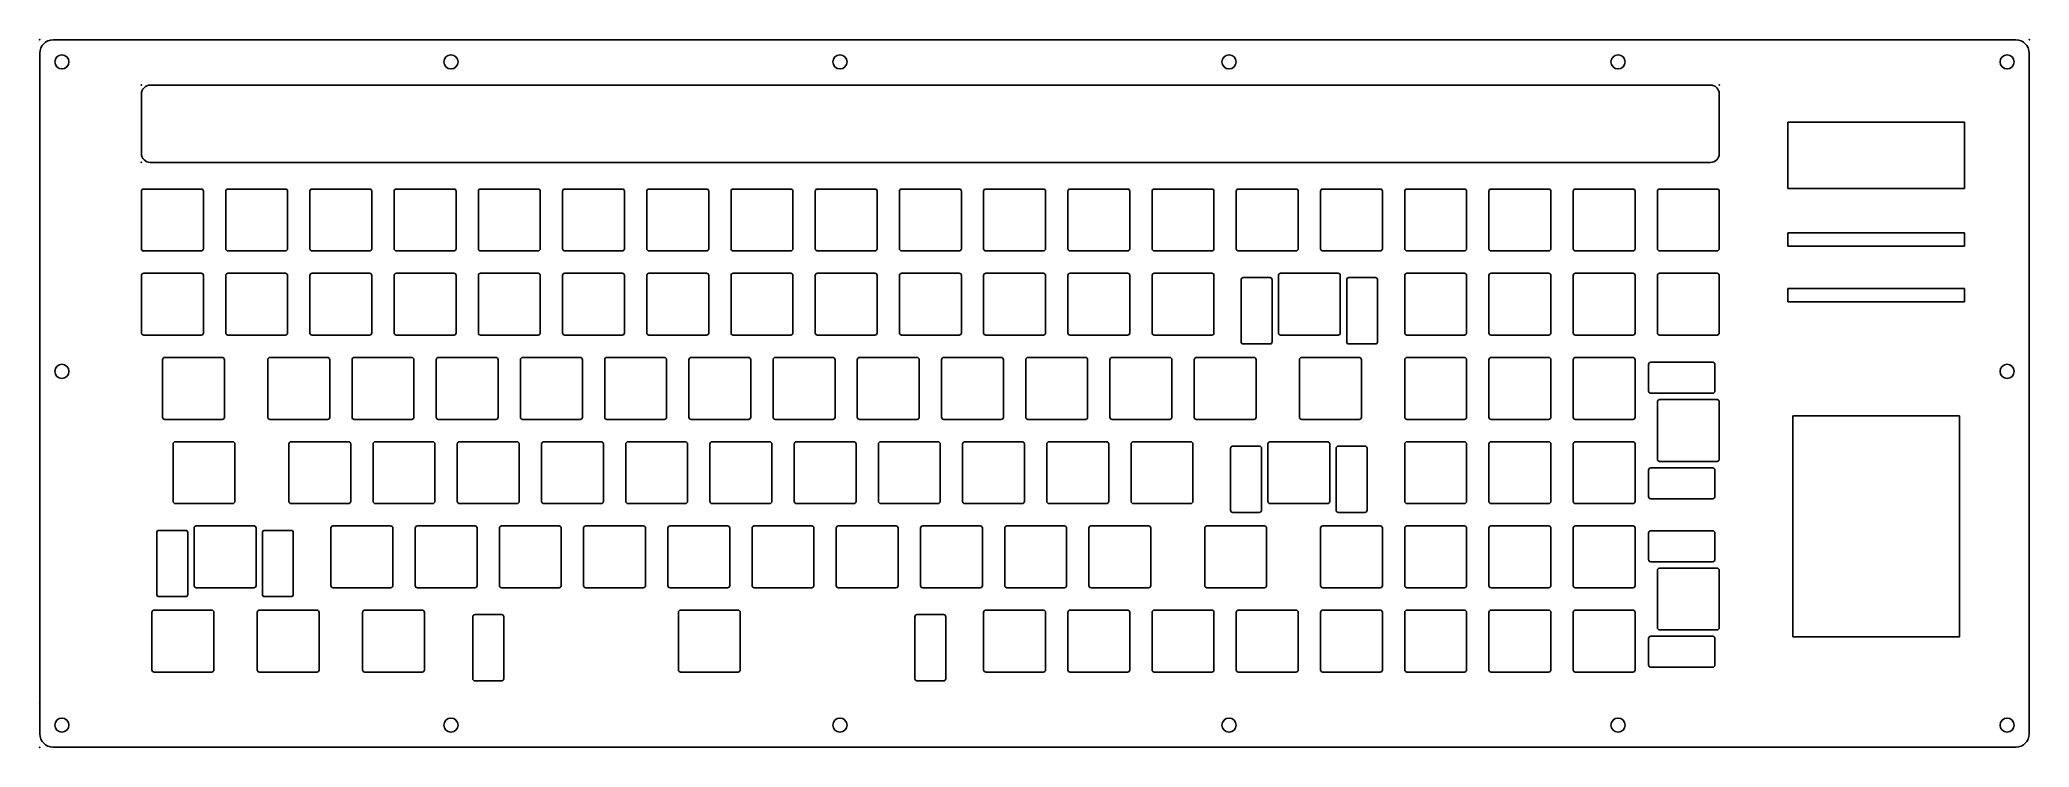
# Model space of a CAD drawing. Header units: millimetres. Extents: x 0 to 450, y -160 to 0.
import ezdxf

# ---------------------------------------------------------------- set-up
doc = ezdxf.new("R2010")
doc.units = ezdxf.units.MM
doc.header["$MEASUREMENT"] = 0
doc.layers.add('plate-raw v9_0', color=7, linetype='Continuous')
doc.layers.add('plate-raw v9_Sketch2', color=7, linetype='Continuous')

msp = doc.modelspace()

# ---------------------------------------------------------------- linework, layer by layer
at = {"layer": 'plate-raw v9_0'}
for p, q in [((3, 0), (447, 0)), ((0, -157), (0, -3)), ((450, -157), (450, -3)), ((23, -25.75), (23, -12.25)), ((25, -10.25), (377.9, -10.25)), ((379.9, -12.25), (379.9, -25.75)), ((395.4, -33.65), (395.4, -18.65)), ((395.4, -18.65), (435.4, -18.65)), ((435.4, -18.65), (435.4, -33.65)), ((377.9, -27.75), (25, -27.75)), ((23, -34.25), (23, -47.25)), ((23.5, -33.75), (36.5, -33.75)), ((37, -34.25), (37, -47.25)), ((42.05, -34.25), (42.05, -47.25)), ((42.55, -33.75), (55.55, -33.75)), ((56.05, -34.25), (56.05, -47.25)), ((61.1, -34.25), (61.1, -47.25)), ((61.6, -33.75), (74.6, -33.75)), ((75.1, -34.25), (75.1, -47.25)), ((80.15, -34.25), (80.15, -47.25)), ((80.65, -33.75), (93.65, -33.75)), ((94.15, -34.25), (94.15, -47.25)), ((99.2, -34.25), (99.2, -47.25)), ((99.7, -33.75), (112.7, -33.75)), ((113.2, -34.25), (113.2, -47.25)), ((118.25, -34.25), (118.25, -47.25)), ((118.75, -33.75), (131.75, -33.75)), ((132.25, -34.25), (132.25, -47.25)), ((137.3, -34.25), (137.3, -47.25)), ((137.8, -33.75), (150.8, -33.75)), ((151.3, -34.25), (151.3, -47.25)), ((156.35, -34.25), (156.35, -47.25)), ((156.85, -33.75), (169.85, -33.75)), ((170.35, -34.25), (170.35, -47.25)), ((175.4, -34.25), (175.4, -47.25)), ((175.9, -33.75), (188.9, -33.75)), ((189.4, -34.25), (189.4, -47.25)), ((194.45, -34.25), (194.45, -47.25)), ((194.95, -33.75), (207.95, -33.75)), ((208.45, -34.25), (208.45, -47.25)), ((213.5, -34.25), (213.5, -47.25)), ((214, -33.75), (227, -33.75)), ((227.5, -34.25), (227.5, -47.25)), ((232.55, -34.25), (232.55, -47.25)), ((233.05, -33.75), (246.05, -33.75)), ((246.55, -34.25), (246.55, -47.25)), ((251.6, -34.25), (251.6, -47.25)), ((252.1, -33.75), (265.1, -33.75)), ((265.6, -34.25), (265.6, -47.25)), ((270.65, -34.25), (270.65, -47.25)), ((271.15, -33.75), (284.15, -33.75)), ((284.65, -34.25), (284.65, -47.25)), ((289.7, -34.25), (289.7, -47.25)), ((290.2, -33.75), (303.2, -33.75)), ((303.7, -34.25), (303.7, -47.25)), ((308.75, -34.25), (308.75, -47.25)), ((309.25, -33.75), (322.25, -33.75)), ((322.75, -34.25), (322.75, -47.25)), ((327.8, -34.25), (327.8, -47.25)), ((328.3, -33.75), (341.3, -33.75)), ((341.8, -34.25), (341.8, -47.25)), ((346.85, -34.25), (346.85, -47.25)), ((347.35, -33.75), (360.35, -33.75)), ((360.85, -34.25), (360.85, -47.25)), ((365.9, -34.25), (365.9, -47.25)), ((366.4, -33.75), (379.4, -33.75)), ((379.9, -34.25), (379.9, -47.25)), ((435.4, -33.65), (395.4, -33.65)), ((395.4, -43.65), (435.4, -43.65)), ((395.4, -46.65), (395.4, -43.65)), ((435.4, -43.65), (435.4, -46.65)), ((23.5, -47.75), (36.5, -47.75)), ((42.55, -47.75), (55.55, -47.75)), ((61.6, -47.75), (74.6, -47.75)), ((80.65, -47.75), (93.65, -47.75)), ((99.7, -47.75), (112.7, -47.75)), ((118.75, -47.75), (131.75, -47.75)), ((137.8, -47.75), (150.8, -47.75)), ((156.85, -47.75), (169.85, -47.75)), ((175.9, -47.75), (188.9, -47.75)), ((194.95, -47.75), (207.95, -47.75)), ((214, -47.75), (227, -47.75)), ((233.05, -47.75), (246.05, -47.75)), ((252.1, -47.75), (265.1, -47.75)), ((271.15, -47.75), (284.15, -47.75)), ((290.2, -47.75), (303.2, -47.75)), ((309.25, -47.75), (322.25, -47.75)), ((328.3, -47.75), (341.3, -47.75)), ((347.35, -47.75), (360.35, -47.75)), ((366.4, -47.75), (379.4, -47.75)), ((435.4, -46.65), (395.4, -46.65)), ((23, -53.3), (23, -66.3)), ((23.5, -52.8), (36.5, -52.8)), ((37, -53.3), (37, -66.3)), ((42.05, -53.3), (42.05, -66.3)), ((42.55, -52.8), (55.55, -52.8)), ((56.05, -53.3), (56.05, -66.3)), ((61.1, -53.3), (61.1, -66.3)), ((61.6, -52.8), (74.6, -52.8)), ((75.1, -53.3), (75.1, -66.3)), ((80.15, -53.3), (80.15, -66.3)), ((80.65, -52.8), (93.65, -52.8)), ((94.15, -53.3), (94.15, -66.3)), ((99.2, -53.3), (99.2, -66.3)), ((99.7, -52.8), (112.7, -52.8)), ((113.2, -53.3), (113.2, -66.3)), ((118.25, -53.3), (118.25, -66.3)), ((118.75, -52.8), (131.75, -52.8)), ((132.25, -53.3), (132.25, -66.3)), ((137.3, -53.3), (137.3, -66.3)), ((137.8, -52.8), (150.8, -52.8)), ((151.3, -53.3), (151.3, -66.3)), ((156.35, -53.3), (156.35, -66.3)), ((156.85, -52.8), (169.85, -52.8)), ((170.35, -53.3), (170.35, -66.3)), ((175.4, -53.3), (175.4, -66.3)), ((175.9, -52.8), (188.9, -52.8)), ((189.4, -53.3), (189.4, -66.3)), ((194.45, -53.3), (194.45, -66.3)), ((194.95, -52.8), (207.95, -52.8)), ((208.45, -53.3), (208.45, -66.3)), ((213.5, -53.3), (213.5, -66.3)), ((214, -52.8), (227, -52.8)), ((227.5, -53.3), (227.5, -66.3)), ((232.55, -53.3), (232.55, -66.3)), ((233.05, -52.8), (246.05, -52.8)), ((246.55, -53.3), (246.55, -66.3)), ((251.6, -53.3), (251.6, -66.3)), ((252.1, -52.8), (265.1, -52.8)), ((265.6, -53.3), (265.6, -66.3)), ((272.237, -53.8), (278.237, -53.8)), ((280.175, -53.3), (280.175, -66.3)), ((280.675, -52.8), (293.675, -52.8)), ((294.175, -53.3), (294.175, -66.3)), ((296.113, -53.8), (302.113, -53.8)), ((308.75, -53.3), (308.75, -66.3)), ((309.25, -52.8), (322.25, -52.8)), ((322.75, -53.3), (322.75, -66.3)), ((327.8, -53.3), (327.8, -66.3)), ((328.3, -52.8), (341.3, -52.8)), ((341.8, -53.3), (341.8, -66.3)), ((346.85, -53.3), (346.85, -66.3)), ((347.35, -52.8), (360.35, -52.8)), ((360.85, -53.3), (360.85, -66.3)), ((365.9, -53.3), (365.9, -66.3)), ((366.4, -52.8), (379.4, -52.8)), ((379.9, -53.3), (379.9, -66.3)), ((271.737, -54.3), (271.737, -68.3)), ((278.737, -54.3), (278.737, -68.3)), ((295.613, -54.3), (295.613, -68.3)), ((302.613, -54.3), (302.613, -68.3)), ((395.4, -59.25), (395.4, -56.25)), ((395.4, -56.25), (435.4, -56.25)), ((435.4, -56.25), (435.4, -59.25)), ((435.4, -59.25), (395.4, -59.25)), ((23.5, -66.8), (36.5, -66.8)), ((42.55, -66.8), (55.55, -66.8)), ((61.6, -66.8), (74.6, -66.8)), ((80.65, -66.8), (93.65, -66.8)), ((99.7, -66.8), (112.7, -66.8)), ((118.75, -66.8), (131.75, -66.8)), ((137.8, -66.8), (150.8, -66.8)), ((156.85, -66.8), (169.85, -66.8)), ((175.9, -66.8), (188.9, -66.8)), ((194.95, -66.8), (207.95, -66.8)), ((214, -66.8), (227, -66.8)), ((233.05, -66.8), (246.05, -66.8)), ((252.1, -66.8), (265.1, -66.8)), ((280.675, -66.8), (293.675, -66.8)), ((309.25, -66.8), (322.25, -66.8)), ((328.3, -66.8), (341.3, -66.8)), ((347.35, -66.8), (360.35, -66.8)), ((366.4, -66.8), (379.4, -66.8)), ((28.2625, -71.85), (41.2625, -71.85)), ((52.075, -71.85), (65.075, -71.85)), ((71.125, -71.85), (84.125, -71.85)), ((90.175, -71.85), (103.175, -71.85)), ((109.225, -71.85), (122.225, -71.85)), ((128.275, -71.85), (141.275, -71.85)), ((147.325, -71.85), (160.325, -71.85)), ((166.375, -71.85), (179.375, -71.85)), ((185.425, -71.85), (198.425, -71.85)), ((204.475, -71.85), (217.475, -71.85)), ((223.525, -71.85), (236.525, -71.85)), ((242.575, -71.85), (255.575, -71.85)), ((261.625, -71.85), (274.625, -71.85)), ((272.237, -68.8), (278.237, -68.8)), ((285.4375, -71.85), (298.4375, -71.85)), ((296.113, -68.8), (302.113, -68.8)), ((309.25, -71.85), (322.25, -71.85)), ((328.3, -71.85), (341.3, -71.85)), ((347.35, -71.85), (360.35, -71.85)), ((27.7625, -72.35), (27.7625, -85.35)), ((41.7625, -72.35), (41.7625, -85.35)), ((51.575, -72.35), (51.575, -85.35)), ((65.575, -72.35), (65.575, -85.35)), ((70.625, -72.35), (70.625, -85.35)), ((84.625, -72.35), (84.625, -85.35)), ((89.675, -72.35), (89.675, -85.35)), ((103.675, -72.35), (103.675, -85.35)), ((108.725, -72.35), (108.725, -85.35)), ((122.725, -72.35), (122.725, -85.35)), ((127.775, -72.35), (127.775, -85.35)), ((141.775, -72.35), (141.775, -85.35)), ((146.825, -72.35), (146.825, -85.35)), ((160.825, -72.35), (160.825, -85.35)), ((165.875, -72.35), (165.875, -85.35)), ((179.875, -72.35), (179.875, -85.35)), ((184.925, -72.35), (184.925, -85.35)), ((198.925, -72.35), (198.925, -85.35)), ((203.975, -72.35), (203.975, -85.35)), ((217.975, -72.35), (217.975, -85.35)), ((223.025, -72.35), (223.025, -85.35)), ((237.025, -72.35), (237.025, -85.35)), ((242.075, -72.35), (242.075, -85.35)), ((256.075, -72.35), (256.075, -85.35)), ((261.125, -72.35), (261.125, -85.35)), ((275.125, -72.35), (275.125, -85.35)), ((284.9375, -72.35), (284.9375, -85.35)), ((298.9375, -72.35), (298.9375, -85.35)), ((308.75, -72.35), (308.75, -85.35)), ((322.75, -72.35), (322.75, -85.35)), ((327.8, -72.35), (327.8, -85.35)), ((341.8, -72.35), (341.8, -85.35)), ((346.85, -72.35), (346.85, -85.35)), ((360.85, -72.35), (360.85, -85.35)), ((363.9, -73.437), (363.9, -79.437)), ((378.4, -72.937), (364.4, -72.937)), ((378.9, -73.437), (378.9, -79.437)), ((378.4, -79.937), (364.4, -79.937)), ((365.9, -81.875), (365.9, -94.875)), ((379.4, -81.375), (366.4, -81.375)), ((379.9, -81.875), (379.9, -94.875)), ((396.54, -135), (396.54, -85.04)), ((396.54, -85.04), (434.26, -85.04)), ((434.26, -85.04), (434.26, -135)), ((28.2625, -85.85), (41.2625, -85.85)), ((52.075, -85.85), (65.075, -85.85)), ((71.125, -85.85), (84.125, -85.85)), ((90.175, -85.85), (103.175, -85.85)), ((109.225, -85.85), (122.225, -85.85)), ((128.275, -85.85), (141.275, -85.85)), ((147.325, -85.85), (160.325, -85.85)), ((166.375, -85.85), (179.375, -85.85)), ((185.425, -85.85), (198.425, -85.85)), ((204.475, -85.85), (217.475, -85.85)), ((223.525, -85.85), (236.525, -85.85)), ((242.575, -85.85), (255.575, -85.85)), ((261.625, -85.85), (274.625, -85.85)), ((285.4375, -85.85), (298.4375, -85.85)), ((309.25, -85.85), (322.25, -85.85)), ((328.3, -85.85), (341.3, -85.85)), ((347.35, -85.85), (360.35, -85.85)), ((30.14375, -91.4), (30.14375, -104.4)), ((30.64375, -90.9), (43.64375, -90.9)), ((44.14375, -91.4), (44.14375, -104.4)), ((56.3375, -91.4), (56.3375, -104.4)), ((56.8375, -90.9), (69.8375, -90.9)), ((70.3375, -91.4), (70.3375, -104.4)), ((75.3875, -91.4), (75.3875, -104.4)), ((75.8875, -90.9), (88.8875, -90.9)), ((89.3875, -91.4), (89.3875, -104.4)), ((94.4375, -91.4), (94.4375, -104.4)), ((94.9375, -90.9), (107.9375, -90.9)), ((108.4375, -91.4), (108.4375, -104.4)), ((113.4875, -91.4), (113.4875, -104.4)), ((113.9875, -90.9), (126.9875, -90.9)), ((127.4875, -91.4), (127.4875, -104.4)), ((132.5375, -91.4), (132.5375, -104.4)), ((133.0375, -90.9), (146.0375, -90.9)), ((146.5375, -91.4), (146.5375, -104.4)), ((151.5875, -91.4), (151.5875, -104.4)), ((152.0875, -90.9), (165.0875, -90.9)), ((165.5875, -91.4), (165.5875, -104.4)), ((170.6375, -91.4), (170.6375, -104.4)), ((171.1375, -90.9), (184.1375, -90.9)), ((184.6375, -91.4), (184.6375, -104.4)), ((189.6875, -91.4), (189.6875, -104.4)), ((190.1875, -90.9), (203.1875, -90.9)), ((203.6875, -91.4), (203.6875, -104.4)), ((208.7375, -91.4), (208.7375, -104.4)), ((209.2375, -90.9), (222.2375, -90.9)), ((222.7375, -91.4), (222.7375, -104.4)), ((227.7875, -91.4), (227.7875, -104.4)), ((228.2875, -90.9), (241.2875, -90.9)), ((241.7875, -91.4), (241.7875, -104.4)), ((246.8375, -91.4), (246.8375, -104.4)), ((247.3375, -90.9), (260.3375, -90.9)), ((260.8375, -91.4), (260.8375, -104.4)), ((269.35575, -92.4), (269.35575, -106.4)), ((269.85575, -91.9), (275.85575, -91.9)), ((276.35575, -92.4), (276.35575, -106.4)), ((277.79375, -91.4), (277.79375, -104.4)), ((278.29375, -90.9), (291.29375, -90.9)), ((291.79375, -91.4), (291.79375, -104.4)), ((293.23175, -92.4), (293.23175, -106.4)), ((293.73175, -91.9), (299.73175, -91.9)), ((300.23175, -92.4), (300.23175, -106.4)), ((308.75, -91.4), (308.75, -104.4)), ((309.25, -90.9), (322.25, -90.9)), ((322.75, -91.4), (322.75, -104.4)), ((327.8, -91.4), (327.8, -104.4)), ((328.3, -90.9), (341.3, -90.9)), ((341.8, -91.4), (341.8, -104.4)), ((346.85, -91.4), (346.85, -104.4)), ((347.35, -90.9), (360.35, -90.9)), ((360.85, -91.4), (360.85, -104.4)), ((363.9, -97.313), (363.9, -103.313)), ((378.4, -96.813), (364.4, -96.813)), ((379.4, -95.375), (366.4, -95.375)), ((378.9, -97.313), (378.9, -103.313)), ((30.64375, -104.9), (43.64375, -104.9)), ((56.8375, -104.9), (69.8375, -104.9)), ((75.8875, -104.9), (88.8875, -104.9)), ((94.9375, -104.9), (107.9375, -104.9)), ((113.9875, -104.9), (126.9875, -104.9)), ((133.0375, -104.9), (146.0375, -104.9)), ((152.0875, -104.9), (165.0875, -104.9)), ((171.1375, -104.9), (184.1375, -104.9)), ((190.1875, -104.9), (203.1875, -104.9)), ((209.2375, -104.9), (222.2375, -104.9)), ((228.2875, -104.9), (241.2875, -104.9)), ((247.3375, -104.9), (260.3375, -104.9)), ((269.85575, -106.9), (275.85575, -106.9)), ((278.29375, -104.9), (291.29375, -104.9)), ((293.73175, -106.9), (299.73175, -106.9)), ((309.25, -104.9), (322.25, -104.9)), ((328.3, -104.9), (341.3, -104.9)), ((347.35, -104.9), (360.35, -104.9)), ((378.4, -103.813), (364.4, -103.813)), ((26.46825, -111.45), (26.46825, -125.45)), ((26.96825, -110.95), (32.96825, -110.95)), ((33.46825, -111.45), (33.46825, -125.45)), ((34.90625, -110.45), (34.90625, -123.45)), ((35.40625, -109.95), (48.40625, -109.95)), ((48.90625, -110.45), (48.90625, -123.45)), ((50.34425, -111.45), (50.34425, -125.45)), ((50.84425, -110.95), (56.84425, -110.95)), ((57.34425, -111.45), (57.34425, -125.45)), ((65.8625, -110.45), (65.8625, -123.45)), ((66.3625, -109.95), (79.3625, -109.95)), ((79.8625, -110.45), (79.8625, -123.45)), ((84.9125, -110.45), (84.9125, -123.45)), ((85.4125, -109.95), (98.4125, -109.95)), ((98.9125, -110.45), (98.9125, -123.45)), ((103.9625, -110.45), (103.9625, -123.45)), ((104.4625, -109.95), (117.4625, -109.95)), ((117.9625, -110.45), (117.9625, -123.45)), ((123.0125, -110.45), (123.0125, -123.45)), ((123.5125, -109.95), (136.5125, -109.95)), ((137.0125, -110.45), (137.0125, -123.45)), ((142.0625, -110.45), (142.0625, -123.45)), ((142.5625, -109.95), (155.5625, -109.95)), ((156.0625, -110.45), (156.0625, -123.45)), ((161.1125, -110.45), (161.1125, -123.45)), ((161.6125, -109.95), (174.6125, -109.95)), ((175.1125, -110.45), (175.1125, -123.45)), ((180.1625, -110.45), (180.1625, -123.45)), ((180.6625, -109.95), (193.6625, -109.95)), ((194.1625, -110.45), (194.1625, -123.45)), ((199.2125, -110.45), (199.2125, -123.45)), ((199.7125, -109.95), (212.7125, -109.95)), ((213.2125, -110.45), (213.2125, -123.45)), ((218.2625, -110.45), (218.2625, -123.45)), ((218.7625, -109.95), (231.7625, -109.95)), ((232.2625, -110.45), (232.2625, -123.45)), ((237.3125, -110.45), (237.3125, -123.45)), ((237.8125, -109.95), (250.8125, -109.95)), ((251.3125, -110.45), (251.3125, -123.45)), ((263.50625, -110.45), (263.50625, -123.45)), ((264.00625, -109.95), (277.00625, -109.95)), ((277.50625, -110.45), (277.50625, -123.45)), ((289.7, -110.45), (289.7, -123.45)), ((290.2, -109.95), (303.2, -109.95)), ((303.7, -110.45), (303.7, -123.45)), ((308.75, -110.45), (308.75, -123.45)), ((309.25, -109.95), (322.25, -109.95)), ((322.75, -110.45), (322.75, -123.45)), ((327.8, -110.45), (327.8, -123.45)), ((328.3, -109.95), (341.3, -109.95)), ((341.8, -110.45), (341.8, -123.45)), ((346.85, -110.45), (346.85, -123.45)), ((347.35, -109.95), (360.35, -109.95)), ((360.85, -110.45), (360.85, -123.45)), ((363.9, -111.537), (363.9, -117.537)), ((378.4, -111.037), (364.4, -111.037)), ((378.9, -111.537), (378.9, -117.537)), ((378.4, -118.037), (364.4, -118.037)), ((365.9, -119.975), (365.9, -132.975)), ((379.4, -119.475), (366.4, -119.475)), ((379.9, -119.975), (379.9, -132.975)), ((26.96825, -125.95), (32.96825, -125.95)), ((35.40625, -123.95), (48.40625, -123.95)), ((50.84425, -125.95), (56.84425, -125.95)), ((66.3625, -123.95), (79.3625, -123.95)), ((85.4125, -123.95), (98.4125, -123.95)), ((104.4625, -123.95), (117.4625, -123.95)), ((123.5125, -123.95), (136.5125, -123.95)), ((142.5625, -123.95), (155.5625, -123.95)), ((161.6125, -123.95), (174.6125, -123.95)), ((180.6625, -123.95), (193.6625, -123.95)), ((199.7125, -123.95), (212.7125, -123.95)), ((218.7625, -123.95), (231.7625, -123.95)), ((237.8125, -123.95), (250.8125, -123.95)), ((264.00625, -123.95), (277.00625, -123.95)), ((290.2, -123.95), (303.2, -123.95)), ((309.25, -123.95), (322.25, -123.95)), ((328.3, -123.95), (341.3, -123.95)), ((347.35, -123.95), (360.35, -123.95)), ((25.38125, -129.5), (25.38125, -142.5)), ((25.88125, -129), (38.88125, -129)), ((39.38125, -129.5), (39.38125, -142.5)), ((49.19375, -129.5), (49.19375, -142.5)), ((49.69375, -129), (62.69375, -129)), ((63.19375, -129.5), (63.19375, -142.5)), ((73.00625, -129.5), (73.00625, -142.5)), ((73.50625, -129), (86.50625, -129)), ((87.00625, -129.5), (87.00625, -142.5)), ((97.94375, -130.5), (97.94375, -144.5)), ((98.44375, -130), (104.44375, -130)), ((104.94375, -130.5), (104.94375, -144.5)), ((144.44375, -129.5), (144.44375, -142.5)), ((144.94375, -129), (157.94375, -129)), ((158.44375, -129.5), (158.44375, -142.5)), ((197.94375, -130.5), (197.94375, -144.5)), ((198.44375, -130), (204.44375, -130)), ((204.94375, -130.5), (204.94375, -144.5)), ((213.5, -129.5), (213.5, -142.5)), ((214, -129), (227, -129)), ((227.5, -129.5), (227.5, -142.5)), ((232.55, -129.5), (232.55, -142.5)), ((233.05, -129), (246.05, -129)), ((246.55, -129.5), (246.55, -142.5)), ((251.6, -129.5), (251.6, -142.5)), ((252.1, -129), (265.1, -129)), ((265.6, -129.5), (265.6, -142.5)), ((270.65, -129.5), (270.65, -142.5)), ((271.15, -129), (284.15, -129)), ((284.65, -129.5), (284.65, -142.5)), ((289.7, -129.5), (289.7, -142.5)), ((290.2, -129), (303.2, -129)), ((303.7, -129.5), (303.7, -142.5)), ((308.75, -129.5), (308.75, -142.5)), ((309.25, -129), (322.25, -129)), ((322.75, -129.5), (322.75, -142.5)), ((327.8, -129.5), (327.8, -142.5)), ((328.3, -129), (341.3, -129)), ((341.8, -129.5), (341.8, -142.5)), ((346.85, -129.5), (346.85, -142.5)), ((347.35, -129), (360.35, -129)), ((360.85, -129.5), (360.85, -142.5)), ((378.4, -134.913), (364.4, -134.913)), ((379.4, -133.475), (366.4, -133.475)), ((434.26, -135), (396.54, -135)), ((363.9, -135.413), (363.9, -141.413)), ((378.9, -135.413), (378.9, -141.413)), ((25.88125, -143), (38.88125, -143)), ((49.69375, -143), (62.69375, -143)), ((73.50625, -143), (86.50625, -143)), ((144.94375, -143), (157.94375, -143)), ((214, -143), (227, -143)), ((233.05, -143), (246.05, -143)), ((252.1, -143), (265.1, -143)), ((271.15, -143), (284.15, -143)), ((290.2, -143), (303.2, -143)), ((309.25, -143), (322.25, -143)), ((328.3, -143), (341.3, -143)), ((347.35, -143), (360.35, -143)), ((378.4, -141.913), (364.4, -141.913)), ((98.44375, -145), (104.44375, -145)), ((198.44375, -145), (204.44375, -145)), ((3, -160), (447, -160))]:
    msp.add_line(p, q, dxfattribs=at)
for centre in [(5, -5), (93, -5), (181, -5), (269, -5), (357, -5), (445, -5), (445.00001, -5), (5, -75), (445.00001, -75), (5, -155), (93, -155), (181, -155), (269, -155), (357, -155), (445, -155), (445.00001, -155)]:
    msp.add_circle(centre, 1.6, dxfattribs=at)
for centre, radius, start, end in [((3, -3), 3, 90, 180), ((447, -3), 3, 0, 90), ((25, -12.25), 2, 90, 180), ((377.9, -12.25), 2, 0, 90), ((25, -25.75), 2, 180, 270), ((377.9, -25.75), 2, 270, 0), ((23.5, -34.25), 0.5, 90, 180), ((36.5, -34.25), 0.5, 0, 90), ((42.55, -34.25), 0.5, 90, 180), ((55.55, -34.25), 0.5, 0, 90), ((61.6, -34.25), 0.5, 90, 180), ((74.6, -34.25), 0.5, 0, 90), ((80.65, -34.25), 0.5, 90, 180), ((93.65, -34.25), 0.5, 0, 90), ((99.7, -34.25), 0.5, 90, 180), ((112.7, -34.25), 0.5, 0, 90), ((118.75, -34.25), 0.5, 90, 180), ((131.75, -34.25), 0.5, 0, 90), ((137.8, -34.25), 0.5, 90, 180), ((150.8, -34.25), 0.5, 0, 90), ((156.85, -34.25), 0.5, 90, 180), ((169.85, -34.25), 0.5, 0, 90), ((175.9, -34.25), 0.5, 90, 180), ((188.9, -34.25), 0.5, 0, 90), ((194.95, -34.25), 0.5, 90, 180), ((207.95, -34.25), 0.5, 0, 90), ((214, -34.25), 0.5, 90, 180), ((227, -34.25), 0.5, 0, 90), ((233.05, -34.25), 0.5, 90, 180), ((246.05, -34.25), 0.5, 0, 90), ((252.1, -34.25), 0.5, 90, 180), ((265.1, -34.25), 0.5, 0, 90), ((271.15, -34.25), 0.5, 90, 180), ((284.15, -34.25), 0.5, 0, 90), ((290.2, -34.25), 0.5, 90, 180), ((303.2, -34.25), 0.5, 0, 90), ((309.25, -34.25), 0.5, 90, 180), ((322.25, -34.25), 0.5, 0, 90), ((328.3, -34.25), 0.5, 90, 180), ((341.3, -34.25), 0.5, 0, 90), ((347.35, -34.25), 0.5, 90, 180), ((360.35, -34.25), 0.5, 0, 90), ((366.4, -34.25), 0.5, 90, 180), ((379.4, -34.25), 0.5, 0, 90), ((23.51331, -47.26992), 0.51369, 177.8056016, 268.4893031), ((23.5, -47.25), 0.5, 180, 270), ((36.5, -47.25), 0.5, 270, 0), ((42.55, -47.25), 0.5, 180, 270), ((55.55, -47.25), 0.5, 270, 0), ((61.6, -47.25), 0.5, 180, 270), ((74.6, -47.25), 0.5, 270, 0), ((80.65, -47.25), 0.5, 180, 270), ((93.65, -47.25), 0.5, 270, 0), ((99.7, -47.25), 0.5, 180, 270), ((112.7, -47.25), 0.5, 270, 0), ((118.75, -47.25), 0.5, 180, 270), ((131.75, -47.25), 0.5, 270, 0), ((137.8, -47.25), 0.5, 180, 270), ((150.8, -47.25), 0.5, 270, 0), ((156.85, -47.25), 0.5, 180, 270), ((169.85, -47.25), 0.5, 270, 0), ((175.9, -47.25), 0.5, 180, 270), ((188.9, -47.25), 0.5, 270, 0), ((194.95, -47.25), 0.5, 180, 270), ((207.95, -47.25), 0.5, 270, 0), ((214, -47.25), 0.5, 180, 270), ((227, -47.25), 0.5, 270, 0), ((233.05, -47.25), 0.5, 180, 270), ((246.05, -47.25), 0.5, 270, 0), ((252.1, -47.25), 0.5, 180, 270), ((265.1, -47.25), 0.5, 270, 0), ((271.15, -47.25), 0.5, 180, 270), ((284.15, -47.25), 0.5, 270, 0), ((290.2, -47.25), 0.5, 180, 270), ((303.2, -47.25), 0.5, 270, 0), ((309.25, -47.25), 0.5, 180, 270), ((322.25, -47.25), 0.5, 270, 0), ((328.3, -47.25), 0.5, 180, 270), ((341.3, -47.25), 0.5, 270, 0), ((347.35, -47.25), 0.5, 180, 270), ((360.35, -47.25), 0.5, 270, 0), ((366.4, -47.25), 0.5, 180, 270), ((379.4, -47.25), 0.5, 270, 0), ((23.5, -53.3), 0.5, 90, 180), ((36.5, -53.3), 0.5, 0, 90), ((42.55, -53.3), 0.5, 90, 180), ((55.55, -53.3), 0.5, 0, 90), ((61.6, -53.3), 0.5, 90, 180), ((74.6, -53.3), 0.5, 0, 90), ((80.65, -53.3), 0.5, 90, 180), ((93.65, -53.3), 0.5, 0, 90), ((99.7, -53.3), 0.5, 90, 180), ((112.7, -53.3), 0.5, 0, 90), ((118.75, -53.3), 0.5, 90, 180), ((131.75, -53.3), 0.5, 0, 90), ((137.8, -53.3), 0.5, 90, 180), ((150.8, -53.3), 0.5, 0, 90), ((156.85, -53.3), 0.5, 90, 180), ((169.85, -53.3), 0.5, 0, 90), ((175.9, -53.3), 0.5, 90, 180), ((188.9, -53.3), 0.5, 0, 90), ((194.95, -53.3), 0.5, 90, 180), ((207.95, -53.3), 0.5, 0, 90), ((214, -53.3), 0.5, 90, 180), ((227, -53.3), 0.5, 0, 90), ((233.05, -53.3), 0.5, 90, 180), ((246.05, -53.3), 0.5, 0, 90), ((252.1, -53.3), 0.5, 90, 180), ((265.1, -53.3), 0.5, 0, 90), ((272.237, -54.3), 0.5, 90, 180), ((278.237, -54.3), 0.5, 0, 90), ((280.675, -53.3), 0.5, 90, 180), ((293.675, -53.3), 0.5, 0, 90), ((296.113, -54.3), 0.5, 90, 180), ((302.113, -54.3), 0.5, 0, 90), ((309.25, -53.3), 0.5, 90, 180), ((322.25, -53.3), 0.5, 0, 90), ((328.3, -53.3), 0.5, 90, 180), ((341.3, -53.3), 0.5, 0, 90), ((347.35, -53.3), 0.5, 90, 180), ((360.35, -53.3), 0.5, 0, 90), ((366.4, -53.3), 0.5, 90, 180), ((379.4, -53.3), 0.5, 0, 90), ((23.5, -66.3), 0.5, 180, 270), ((36.5, -66.3), 0.5, 270, 0), ((42.55, -66.3), 0.5, 180, 270), ((55.55, -66.3), 0.5, 270, 0), ((61.6, -66.3), 0.5, 180, 270), ((74.6, -66.3), 0.5, 270, 0), ((80.65, -66.3), 0.5, 180, 270), ((93.65, -66.3), 0.5, 270, 0), ((99.7, -66.3), 0.5, 180, 270), ((112.7, -66.3), 0.5, 270, 0), ((118.75, -66.3), 0.5, 180, 270), ((131.75, -66.3), 0.5, 270, 0), ((137.8, -66.3), 0.5, 180, 270), ((150.8, -66.3), 0.5, 270, 0), ((156.85, -66.3), 0.5, 180, 270), ((169.85, -66.3), 0.5, 270, 0), ((175.9, -66.3), 0.5, 180, 270), ((188.9, -66.3), 0.5, 270, 0), ((194.95, -66.3), 0.5, 180, 270), ((207.95, -66.3), 0.5, 270, 0), ((214, -66.3), 0.5, 180, 270), ((227, -66.3), 0.5, 270, 0), ((233.05, -66.3), 0.5, 180, 270), ((246.05, -66.3), 0.5, 270, 0), ((252.1, -66.3), 0.5, 180, 270), ((265.1, -66.3), 0.5, 270, 0), ((280.675, -66.3), 0.5, 180, 270), ((293.675, -66.3), 0.5, 270, 0), ((309.25, -66.3), 0.5, 180, 270), ((322.25, -66.3), 0.5, 270, 0), ((328.3, -66.3), 0.5, 180, 270), ((341.3, -66.3), 0.5, 270, 0), ((347.35, -66.3), 0.5, 180, 270), ((360.35, -66.3), 0.5, 270, 0), ((366.4, -66.3), 0.5, 180, 270), ((379.4, -66.3), 0.5, 270, 0), ((28.2625, -72.35), 0.5, 90, 180), ((41.2625, -72.35), 0.5, 0, 90), ((52.075, -72.35), 0.5, 90, 180), ((65.075, -72.35), 0.5, 0, 90), ((71.125, -72.35), 0.5, 90, 180), ((84.125, -72.35), 0.5, 0, 90), ((90.175, -72.35), 0.5, 90, 180), ((103.175, -72.35), 0.5, 0, 90), ((109.225, -72.35), 0.5, 90, 180), ((122.225, -72.35), 0.5, 0, 90), ((128.275, -72.35), 0.5, 90, 180), ((141.275, -72.35), 0.5, 0, 90), ((147.325, -72.35), 0.5, 90, 180), ((160.325, -72.35), 0.5, 0, 90), ((166.375, -72.35), 0.5, 90, 180), ((179.375, -72.35), 0.5, 0, 90), ((185.425, -72.35), 0.5, 90, 180), ((198.425, -72.35), 0.5, 0, 90), ((204.475, -72.35), 0.5, 90, 180), ((217.475, -72.35), 0.5, 0, 90), ((223.525, -72.35), 0.5, 90, 180), ((236.525, -72.35), 0.5, 0, 90), ((242.575, -72.35), 0.5, 90, 180), ((255.575, -72.35), 0.5, 0, 90), ((261.625, -72.35), 0.5, 90, 180), ((272.237, -68.3), 0.5, 180, 270), ((274.625, -72.35), 0.5, 0, 90), ((278.237, -68.3), 0.5, 270, 0), ((285.4375, -72.35), 0.5, 90, 180), ((296.113, -68.3), 0.5, 180, 270), ((298.4375, -72.35), 0.5, 0, 90), ((302.113, -68.3), 0.5, 270, 0), ((309.25, -72.35), 0.5, 90, 180), ((322.25, -72.35), 0.5, 0, 90), ((328.3, -72.35), 0.5, 90, 180), ((341.3, -72.35), 0.5, 0, 90), ((347.35, -72.35), 0.5, 90, 180), ((360.35, -72.35), 0.5, 0, 90), ((364.4, -73.437), 0.5, 90, 180), ((378.4, -73.437), 0.5, 0, 90), ((364.4, -79.437), 0.5, 180, 270), ((378.4, -79.437), 0.5, 270, 0), ((28.2625, -85.35), 0.5, 180, 270), ((41.2625, -85.35), 0.5, 270, 0), ((52.075, -85.35), 0.5, 180, 270), ((65.075, -85.35), 0.5, 270, 0), ((71.125, -85.35), 0.5, 180, 270), ((84.125, -85.35), 0.5, 270, 0), ((90.175, -85.35), 0.5, 180, 270), ((103.175, -85.35), 0.5, 270, 0), ((109.225, -85.35), 0.5, 180, 270), ((122.225, -85.35), 0.5, 270, 0), ((128.275, -85.35), 0.5, 180, 270), ((141.275, -85.35), 0.5, 270, 0), ((147.325, -85.35), 0.5, 180, 270), ((160.325, -85.35), 0.5, 270, 0), ((166.375, -85.35), 0.5, 180, 270), ((179.375, -85.35), 0.5, 270, 0), ((185.425, -85.35), 0.5, 180, 270), ((198.425, -85.35), 0.5, 270, 0), ((204.475, -85.35), 0.5, 180, 270), ((217.475, -85.35), 0.5, 270, 0), ((223.525, -85.35), 0.5, 180, 270), ((236.525, -85.35), 0.5, 270, 0), ((242.575, -85.35), 0.5, 180, 270), ((255.575, -85.35), 0.5, 270, 0), ((261.625, -85.35), 0.5, 180, 270), ((274.625, -85.35), 0.5, 270, 0), ((285.4375, -85.35), 0.5, 180, 270), ((298.4375, -85.35), 0.5, 270, 0), ((309.25, -85.35), 0.5, 180, 270), ((322.25, -85.35), 0.5, 270, 0), ((328.3, -85.35), 0.5, 180, 270), ((341.3, -85.35), 0.5, 270, 0), ((347.35, -85.35), 0.5, 180, 270), ((360.35, -85.35), 0.5, 270, 0), ((366.4, -81.875), 0.5, 90, 180), ((379.4, -81.875), 0.5, 0, 90), ((30.64375, -91.4), 0.5, 90, 180), ((43.64375, -91.4), 0.5, 0, 90), ((56.8375, -91.4), 0.5, 90, 180), ((69.8375, -91.4), 0.5, 0, 90), ((75.8875, -91.4), 0.5, 90, 180), ((88.8875, -91.4), 0.5, 0, 90), ((94.9375, -91.4), 0.5, 90, 180), ((107.9375, -91.4), 0.5, 0, 90), ((113.9875, -91.4), 0.5, 90, 180), ((126.9875, -91.4), 0.5, 0, 90), ((133.0375, -91.4), 0.5, 90, 180), ((146.0375, -91.4), 0.5, 0, 90), ((152.0875, -91.4), 0.5, 90, 180), ((165.0875, -91.4), 0.5, 0, 90), ((171.1375, -91.4), 0.5, 90, 180), ((184.1375, -91.4), 0.5, 0, 90), ((190.1875, -91.4), 0.5, 90, 180), ((203.1875, -91.4), 0.5, 0, 90), ((209.2375, -91.4), 0.5, 90, 180), ((222.2375, -91.4), 0.5, 0, 90), ((228.2875, -91.4), 0.5, 90, 180), ((241.2875, -91.4), 0.5, 0, 90), ((247.3375, -91.4), 0.5, 90, 180), ((260.3375, -91.4), 0.5, 0, 90), ((269.85575, -92.4), 0.5, 90, 180), ((275.85575, -92.4), 0.5, 0, 90), ((278.29375, -91.4), 0.5, 90, 180), ((291.29375, -91.4), 0.5, 0, 90), ((293.73175, -92.4), 0.5, 90, 180), ((299.73175, -92.4), 0.5, 0, 90), ((309.25, -91.4), 0.5, 90, 180), ((322.25, -91.4), 0.5, 0, 90), ((328.3, -91.4), 0.5, 90, 180), ((341.3, -91.4), 0.5, 0, 90), ((347.35, -91.4), 0.5, 90, 180), ((360.35, -91.4), 0.5, 0, 90), ((364.4, -97.313), 0.5, 90, 180), ((366.4, -94.875), 0.5, 180, 270), ((378.4, -97.313), 0.5, 0, 90), ((379.4, -94.875), 0.5, 270, 0), ((364.4, -103.313), 0.5, 180, 270), ((378.4, -103.313), 0.5, 270, 0), ((30.64375, -104.4), 0.5, 180, 270), ((43.64375, -104.4), 0.5, 270, 0), ((56.8375, -104.4), 0.5, 180, 270), ((69.8375, -104.4), 0.5, 270, 0), ((75.8875, -104.4), 0.5, 180, 270), ((88.8875, -104.4), 0.5, 270, 0), ((94.9375, -104.4), 0.5, 180, 270), ((107.9375, -104.4), 0.5, 270, 0), ((113.9875, -104.4), 0.5, 180, 270), ((126.9875, -104.4), 0.5, 270, 0), ((133.0375, -104.4), 0.5, 180, 270), ((146.0375, -104.4), 0.5, 270, 0), ((152.0875, -104.4), 0.5, 180, 270), ((165.0875, -104.4), 0.5, 270, 0), ((171.1375, -104.4), 0.5, 180, 270), ((184.1375, -104.4), 0.5, 270, 0), ((190.1875, -104.4), 0.5, 180, 270), ((203.1875, -104.4), 0.5, 270, 0), ((209.2375, -104.4), 0.5, 180, 270), ((222.2375, -104.4), 0.5, 270, 0), ((228.2875, -104.4), 0.5, 180, 270), ((241.2875, -104.4), 0.5, 270, 0), ((247.3375, -104.4), 0.5, 180, 270), ((260.3375, -104.4), 0.5, 270, 0), ((269.85575, -106.4), 0.5, 180, 270), ((275.85575, -106.4), 0.5, 270, 0), ((278.29375, -104.4), 0.5, 180, 270), ((291.29375, -104.4), 0.5, 270, 0), ((293.73175, -106.4), 0.5, 180, 270), ((299.73175, -106.4), 0.5, 270, 0), ((309.25, -104.4), 0.5, 180, 270), ((322.25, -104.4), 0.5, 270, 0), ((328.3, -104.4), 0.5, 180, 270), ((341.3, -104.4), 0.5, 270, 0), ((347.35, -104.4), 0.5, 180, 270), ((360.35, -104.4), 0.5, 270, 0), ((26.96825, -111.45), 0.5, 90, 180), ((32.96825, -111.45), 0.5, 0, 90), ((35.40625, -110.45), 0.5, 90, 180), ((48.40625, -110.45), 0.5, 0, 90), ((50.84425, -111.45), 0.5, 90, 180), ((56.84425, -111.45), 0.5, 0, 90), ((66.3625, -110.45), 0.5, 90, 180), ((79.3625, -110.45), 0.5, 0, 90), ((85.4125, -110.45), 0.5, 90, 180), ((98.4125, -110.45), 0.5, 0, 90), ((104.4625, -110.45), 0.5, 90, 180), ((117.4625, -110.45), 0.5, 0, 90), ((123.5125, -110.45), 0.5, 90, 180), ((136.5125, -110.45), 0.5, 0, 90), ((142.5625, -110.45), 0.5, 90, 180), ((155.5625, -110.45), 0.5, 0, 90), ((161.6125, -110.45), 0.5, 90, 180), ((174.6125, -110.45), 0.5, 0, 90), ((180.6625, -110.45), 0.5, 90, 180), ((193.6625, -110.45), 0.5, 0, 90), ((199.7125, -110.45), 0.5, 90, 180), ((212.7125, -110.45), 0.5, 0, 90), ((218.7625, -110.45), 0.5, 90, 180), ((231.7625, -110.45), 0.5, 0, 90), ((237.8125, -110.45), 0.5, 90, 180), ((250.8125, -110.45), 0.5, 0, 90), ((264.00625, -110.45), 0.5, 90, 180), ((277.00625, -110.45), 0.5, 0, 90), ((290.2, -110.45), 0.5, 90, 180), ((303.2, -110.45), 0.5, 0, 90), ((309.25, -110.45), 0.5, 90, 180), ((322.25, -110.45), 0.5, 0, 90), ((328.3, -110.45), 0.5, 90, 180), ((341.3, -110.45), 0.5, 0, 90), ((347.35, -110.45), 0.5, 90, 180), ((360.35, -110.45), 0.5, 0, 90), ((364.4, -111.537), 0.5, 90, 180), ((378.4, -111.537), 0.5, 0, 90), ((364.4, -117.537), 0.5, 180, 270), ((366.4, -119.975), 0.5, 90, 180), ((378.4, -117.537), 0.5, 270, 0), ((379.4, -119.975), 0.5, 0, 90), ((26.96825, -125.45), 0.5, 180, 270), ((32.96825, -125.45), 0.5, 270, 0), ((35.40625, -123.45), 0.5, 180, 270), ((48.40625, -123.45), 0.5, 270, 0), ((50.84425, -125.45), 0.5, 180, 270), ((56.84425, -125.45), 0.5, 270, 0), ((66.3625, -123.45), 0.5, 180, 270), ((79.3625, -123.45), 0.5, 270, 0), ((85.4125, -123.45), 0.5, 180, 270), ((98.4125, -123.45), 0.5, 270, 0), ((104.4625, -123.45), 0.5, 180, 270), ((117.4625, -123.45), 0.5, 270, 0), ((123.5125, -123.45), 0.5, 180, 270), ((136.5125, -123.45), 0.5, 270, 0), ((142.5625, -123.45), 0.5, 180, 270), ((155.5625, -123.45), 0.5, 270, 0), ((161.6125, -123.45), 0.5, 180, 270), ((174.6125, -123.45), 0.5, 270, 0), ((180.6625, -123.45), 0.5, 180, 270), ((193.6625, -123.45), 0.5, 270, 0), ((199.7125, -123.45), 0.5, 180, 270), ((212.7125, -123.45), 0.5, 270, 0), ((218.7625, -123.45), 0.5, 180, 270), ((231.7625, -123.45), 0.5, 270, 0), ((237.8125, -123.45), 0.5, 180, 270), ((250.8125, -123.45), 0.5, 270, 0), ((264.00625, -123.45), 0.5, 180, 270), ((277.00625, -123.45), 0.5, 270, 0), ((290.2, -123.45), 0.5, 180, 270), ((303.2, -123.45), 0.5, 270, 0), ((309.25, -123.45), 0.5, 180, 270), ((322.25, -123.45), 0.5, 270, 0), ((328.3, -123.45), 0.5, 180, 270), ((341.3, -123.45), 0.5, 270, 0), ((347.35, -123.45), 0.5, 180, 270), ((360.35, -123.45), 0.5, 270, 0), ((25.88125, -129.5), 0.5, 90, 180), ((38.88125, -129.5), 0.5, 0, 90), ((49.69375, -129.5), 0.5, 90, 180), ((62.69375, -129.5), 0.5, 0, 90), ((73.50625, -129.5), 0.5, 90, 180), ((86.50625, -129.5), 0.5, 0, 90), ((98.44375, -130.5), 0.5, 90, 180), ((104.44375, -130.5), 0.5, 0, 90), ((144.94375, -129.5), 0.5, 90, 180), ((157.94375, -129.5), 0.5, 0, 90), ((198.44375, -130.5), 0.5, 90, 180), ((204.44375, -130.5), 0.5, 0, 90), ((214, -129.5), 0.5, 90, 180), ((227, -129.5), 0.5, 0, 90), ((233.05, -129.5), 0.5, 90, 180), ((246.05, -129.5), 0.5, 0, 90), ((252.1, -129.5), 0.5, 90, 180), ((265.1, -129.5), 0.5, 0, 90), ((271.15, -129.5), 0.5, 90, 180), ((284.15, -129.5), 0.5, 0, 90), ((290.2, -129.5), 0.5, 90, 180), ((303.2, -129.5), 0.5, 0, 90), ((309.25, -129.5), 0.5, 90, 180), ((322.25, -129.5), 0.5, 0, 90), ((328.3, -129.5), 0.5, 90, 180), ((341.3, -129.5), 0.5, 0, 90), ((347.35, -129.5), 0.5, 90, 180), ((360.35, -129.5), 0.5, 0, 90), ((364.4, -135.413), 0.5, 90, 180), ((366.4, -132.975), 0.5, 180, 270), ((378.4, -135.413), 0.5, 0, 90), ((379.4, -132.975), 0.5, 270, 0), ((25.88125, -142.5), 0.5, 180, 270), ((38.88125, -142.5), 0.5, 270, 0), ((49.69375, -142.5), 0.5, 180, 270), ((62.69375, -142.5), 0.5, 270, 0), ((73.50625, -142.5), 0.5, 180, 270), ((86.50625, -142.5), 0.5, 270, 0), ((144.94375, -142.5), 0.5, 180, 270), ((157.94375, -142.5), 0.5, 270, 0), ((214, -142.5), 0.5, 180, 270), ((227, -142.5), 0.5, 270, 0), ((233.05, -142.5), 0.5, 180, 270), ((246.05, -142.5), 0.5, 270, 0), ((252.1, -142.5), 0.5, 180, 270), ((265.1, -142.5), 0.5, 270, 0), ((271.15, -142.5), 0.5, 180, 270), ((284.15, -142.5), 0.5, 270, 0), ((290.2, -142.5), 0.5, 180, 270), ((303.2, -142.5), 0.5, 270, 0), ((309.25, -142.5), 0.5, 180, 270), ((322.25, -142.5), 0.5, 270, 0), ((328.3, -142.5), 0.5, 180, 270), ((341.3, -142.5), 0.5, 270, 0), ((347.35, -142.5), 0.5, 180, 270), ((360.35, -142.5), 0.5, 270, 0), ((364.4, -141.413), 0.5, 180, 270), ((378.4, -141.413), 0.5, 270, 0), ((98.44375, -144.5), 0.5, 180, 270), ((104.44375, -144.5), 0.5, 270, 0), ((198.44375, -144.5), 0.5, 180, 270), ((204.44375, -144.5), 0.5, 270, 0), ((3, -157), 3, 180, 270), ((447, -157), 3, 270, 0)]:
    msp.add_arc(centre, radius, start, end, dxfattribs=at)
for p in [(0, 0), (450, 0), (23, -10.25), (379.9, -10.25), (23, -27.75), (0, -160)]:
    msp.add_point(p, dxfattribs=at)
at = {"layer": 'plate-raw v9_Sketch2'}
msp.add_point((0, -150), dxfattribs=at)

doc.saveas('drawing.dxf')
